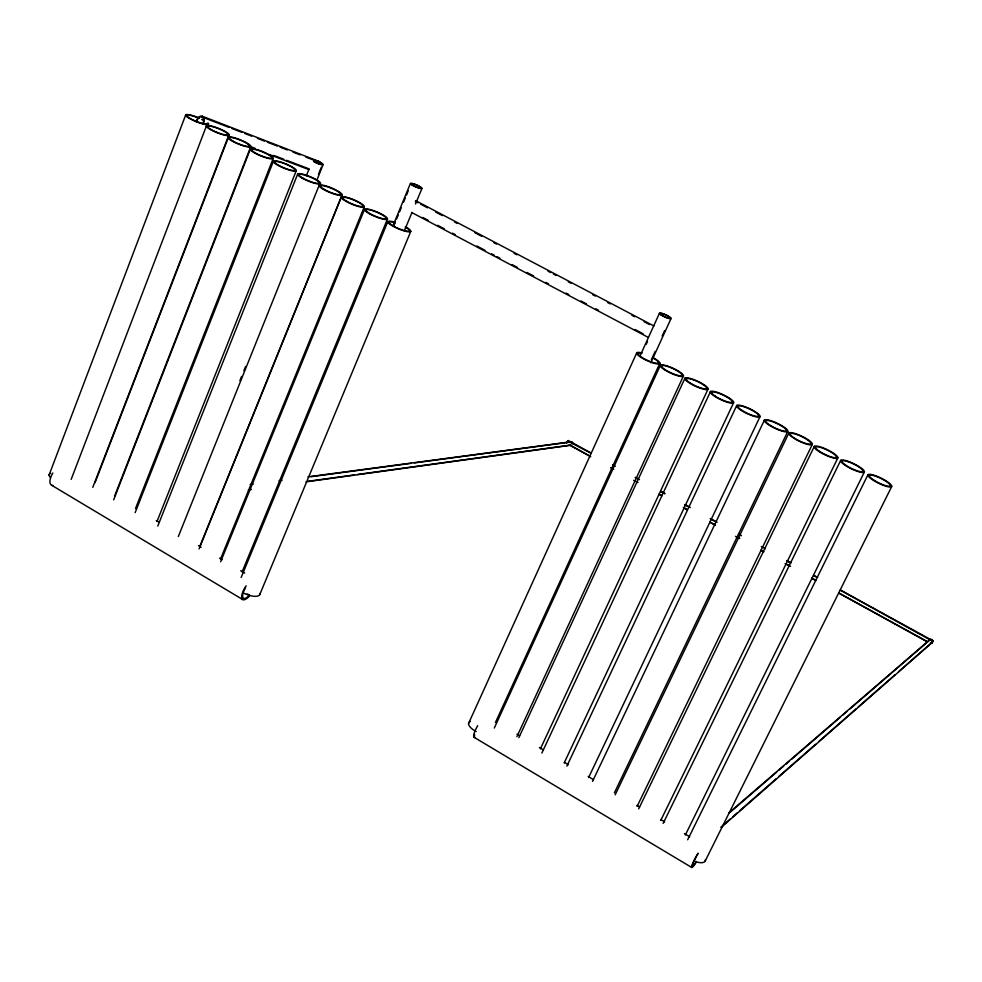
<?xml version="1.0" encoding="UTF-8"?>
<svg xmlns="http://www.w3.org/2000/svg" width="982" height="982" viewBox="0 0 982 982"><rect width="100%" height="100%" fill="white"/><g stroke="black" fill="none" stroke-linecap="round" stroke-linejoin="round"><path stroke-width="1.47" d="M566.577 443.324L566.774 442.661M568.308 441.09L566.97 441.986M840.432 589.998L932.9 640.792L931.808 643.038M49.1 474.993L185.573 115.262A12.398 2.271 21.9 0 1 198.462 117.693M71.183 479.363L206.527 125.684M932.691 641.295L840.322 590.194M92.774 487.403L228.057 137.075M95.009 482.714L229.15 135.393A12.398 2.283 21.9 0 0 214.039 126.752A12.398 2.283 21.9 0 0 210.283 129.489A12.398 2.283 21.9 0 0 229.15 135.393M114.599 496.119L250.717 146.797A12.398 2.308 22.1 0 0 235.484 138.094A12.398 2.308 22.1 0 0 231.936 140.942A12.398 2.308 22.1 0 0 250.717 146.797M113.654 499.838L250.435 148.908M135.504 508.553L273.131 158.642A12.41 2.332 22.2 0 0 257.75 149.865A12.41 2.332 22.2 0 0 254.424 152.848A12.41 2.332 22.2 0 0 273.131 158.642M135.148 512.641L273.475 161.097M157.059 521.332L296.208 170.843A12.41 2.357 22.3 0 0 280.692 161.993A12.41 2.357 22.3 0 0 277.587 165.111A12.41 2.357 22.3 0 0 296.208 170.843M157.795 526.07L297.73 173.937M306.335 175.815L308.606 170.119M318.45 174.342L321.298 167.235M316.83 180.32L323.103 164.669M239.878 380.709L241.584 376.437M243.867 370.754L245.574 366.482M178.331 536.54L319.15 185.267M199.714 546.704L341.969 195.037A12.435 2.406 22.5 0 0 326.171 186.028A12.435 2.406 22.5 0 0 323.52 189.428A12.435 2.406 22.5 0 0 341.969 195.037M199.088 548.901L341.417 197.051M220.52 559.028L364.273 206.834A12.447 2.418 22.7 0 0 348.34 197.75A12.447 2.418 22.7 0 0 345.897 201.273A12.447 2.418 22.7 0 0 364.273 206.834M220.643 561.729L364.555 209.289M242.112 571.868L387.448 219.084A12.459 2.443 22.8 0 0 371.368 209.915A12.459 2.443 22.8 0 0 369.158 213.585A12.459 2.443 22.8 0 0 387.448 219.084M241.179 577.441L387.841 221.601M392.996 225.688L410.439 183.45M393.721 226.007L395.464 221.772M396.618 218.961L398.373 214.739M399.527 211.928L401.282 207.693M403.602 202.071L405.345 197.836M406.511 195.025L408.254 190.803M404.326 230.917L411.961 212.493M415.496 203.998L421.953 188.421A6.273 1.105 23.1 0 0 413.778 183.855A6.273 1.105 23.1 0 0 412.857 185.537A6.273 1.105 23.1 0 0 421.953 188.421M259.727 594.687L410.771 231.421M468.598 723.378L636.582 353.201M568.124 441.691L567.817 442.44M639.81 356.466L659.401 313.344M646.23 344.252L647.494 341.478M651.361 359.719L655.166 351.396M662.138 336.114L664.667 330.566M650.833 362.812L671.111 318.377M495.468 722.433L659.904 363.131M494.302 728.03L660.505 365.058M516.9 736.672L683.288 376.29A12.803 2.701 24.7 0 0 668.361 366.335A12.803 2.701 24.7 0 0 663.992 369.441A12.803 2.701 24.7 0 0 683.288 376.29M518.877 737.617L685.031 378.033M540.395 748.873L707.936 389.326A12.852 2.725 24.9 0 0 692.789 379.248A12.852 2.725 24.9 0 0 688.677 382.501A12.852 2.725 24.9 0 0 707.936 389.326M541.88 753.034L710.514 391.511M564.147 763.002L733.542 402.865A12.901 2.737 25.1 0 0 718.173 392.653A12.901 2.737 25.1 0 0 714.319 396.077A12.901 2.737 25.1 0 0 733.542 402.865M566.884 766.132L736.782 405.406M588.611 777.548L759.933 416.822A12.95 2.762 25.2 0 0 744.331 406.487A12.95 2.762 25.2 0 0 740.759 410.071A12.95 2.762 25.2 0 0 759.933 416.822M592.527 781.39L764.45 420.038M614.364 792.867L787.724 431.515A13.011 2.774 25.4 0 0 771.889 421.045A13.011 2.774 25.4 0 0 768.611 424.801A13.011 2.774 25.4 0 0 787.724 431.515M615.149 794.855L788.877 432.964M637.097 806.394L812.274 444.502A13.061 2.799 25.6 0 0 796.218 433.909A13.061 2.799 25.6 0 0 793.198 437.825A13.061 2.799 25.6 0 0 812.274 444.502M638.693 808.861L814.299 446.405M660.763 820.412L837.818 458.005A13.122 2.811 25.8 0 0 821.529 447.289A13.122 2.811 25.8 0 0 818.779 451.364A13.122 2.811 25.8 0 0 837.818 458.005M663.145 823.407L840.702 460.374M685.326 835.019L864.356 472.047A13.183 2.823 26 0 0 847.834 461.196A13.183 2.823 26 0 0 845.367 465.443A13.183 2.823 26 0 0 864.356 472.047M687.658 839.77L867.941 474.772M705.174 861.054L891.717 486.507M931.574 642.928L932.237 641.7M567.657 441.053L591.054 453.242M721.254 827.36L932.2 642.51M721.009 827.077L730.227 819M732.535 816.975L737.151 812.936M739.458 810.923L776.357 778.616M778.665 776.602L815.563 744.295M819.025 741.263L855.923 708.967M858.231 706.942L895.142 674.646M898.604 671.614L932.041 642.338M728.889 812.863L929.684 639.81A1.841 1.768 44.3 0 1 932.004 639.748A1.841 1.768 44.3 0 1 932.569 642.019A1.841 1.768 44.3 0 1 930.445 642.879M730.301 812.139L776.701 772.097M779.021 770.097L783.661 766.095M785.981 764.094L789.467 761.087M791.787 759.086L840.518 717.056M842.838 715.056L847.478 711.042M849.798 709.041L929.844 639.982M307.427 481.364L354.477 474.871M357.509 474.453L568.443 445.362M248.323 489.834L251.355 489.417M305.979 481.867L571.536 445.153M311.036 476.712L411.286 463.32M414.33 462.915L570.775 442.023M250.201 484.519L253.246 484.114M279.072 480.677L282.104 480.272M307.931 476.835L570.726 441.814M250.95 146.748L255.222 148.38M273.745 155.438L283.724 159.231M286.572 160.324L309.367 169.002M249.256 146.895L254.964 149.068M269.215 154.481L309.109 169.665M202.206 116.207L318.855 161.367M196.682 121.805A5.229 3.29 -70.7 0 1 201.948 116.919L228.966 127.365M231.813 128.47L241.768 132.312M244.616 133.417L251.736 136.167M257.419 138.364L264.539 141.126M267.386 142.218L277.341 146.072M280.189 147.177L287.296 149.927M292.992 152.124L300.099 154.874M305.795 157.071L312.902 159.833M415.656 200.659L653.926 325.975M415.312 201.359L418.013 202.783M420.726 204.207L427.489 207.767M435.615 212.038L442.391 215.598M454.568 222.018L457.281 223.442M474.871 232.697L481.646 236.257M493.823 242.664L496.536 244.088M514.138 253.344L516.839 254.768M547.981 271.155L550.681 272.579M553.394 274.003L556.094 275.426M568.283 281.834L570.996 283.258M592.649 294.649L595.362 296.073M607.539 302.481L610.252 303.904M631.905 315.308L634.618 316.732M644.094 321.715L649.507 324.563M422.763 217.464L428.177 220.324M437.641 225.32L444.404 228.88M452.506 233.164L455.218 234.588M476.847 246.016L484.961 250.3M491.712 253.859L494.425 255.295M497.125 256.719L499.826 258.143M512.003 264.563L517.404 267.423M526.868 272.419L533.631 275.991M545.796 282.411L548.496 283.835M566.074 293.115L568.787 294.539M580.951 300.971L586.352 303.819M595.816 308.814L598.529 310.238M635.035 329.51L643.136 333.794M411.605 212.456L648.181 337.366M568.271 440.488L591.164 453.058M612.608 464.842L615.284 466.315M635.391 477.35L639.417 479.56M660.849 491.344L664.875 493.553M684.982 504.601L690.334 507.547M710.44 518.582L717.142 522.264M738.587 534.048L741.263 535.521M761.369 546.557L765.383 548.766M786.827 560.55L790.841 562.76M813.624 575.268L817.65 577.477M635.28 477.547L637.956 479.02M660.739 491.528L664.765 493.737M684.871 504.785L688.885 506.994M710.33 518.778L715.694 521.724M738.476 534.233L741.152 535.706M786.717 560.747L790.731 562.956M813.513 575.464L816.202 576.937M569.413 444.772L589.519 455.82M610.964 467.616L613.64 469.089M635.084 480.885L637.76 482.358M659.204 494.142L661.893 495.615M683.325 507.412L687.351 509.621M710.133 522.154L715.497 525.1M736.942 536.884L739.618 538.369M761.062 550.153L763.738 551.626M786.521 564.159L790.547 566.369M811.979 578.165L816.005 580.374M838.788 592.895L927.241 641.541M569.302 444.956L590.747 456.753M610.853 467.8L613.529 469.273M633.636 480.333L637.649 482.543M659.094 494.339L661.782 495.812M684.564 508.332L687.24 509.818M710.023 522.338L715.387 525.284M735.481 536.344L739.507 538.553M760.952 550.35L763.628 551.823M785.072 563.619L789.086 565.828M811.869 578.349L815.895 580.571M838.677 593.091L927.131 641.737M516.986 734.205L519.625 735.776M539.4 747.511L543.353 749.855M564.441 762.388L568.394 764.733M588.169 776.48L593.447 779.61M636.95 805.436L639.577 807.008M660.677 819.528L664.63 821.873M684.405 833.62L689.671 836.75M156.31 520.57L158.949 522.129M198.511 545.636L201.15 547.195M219.624 558.169L222.251 559.74M240.725 570.702L244.678 573.046M474.269 737.421L691.758 867.487M51.678 485.268L242.861 599.634M201.948 116.919A5.229 3.29 -70.7 0 1 202.537 124.309M196.191 121.817A5.978 3.768 -70.7 0 1 201.74 116.06A5.978 3.768 -70.7 0 1 203.556 123.266M316.855 161.343A5.61 3.744 -70.4 0 1 320.709 163.933M318.598 162.03A4.898 3.277 -70.4 0 1 319.322 162.509M319.874 163.282A4.898 3.277 -70.4 0 1 320.218 164.264A5.732 1.043 22.5 0 0 322.931 164.117A5.732 1.043 22.5 0 0 317.235 161.048M320.218 164.375A5.732 1.043 22.5 0 1 313.565 161.379M313.675 160.041A5.732 1.043 22.5 0 1 315.885 160.582M316.13 160.815A5.008 0.921 22.5 0 1 321.998 163.626A5.008 0.921 22.5 0 1 320.267 164.227A5.008 0.921 22.5 0 1 314.105 161.514M313.577 160.311A5.008 0.921 22.5 0 1 315.075 160.508M569.99 442.231A1.718 1.62 82.3 0 1 572.752 443.533M570.137 442.391A1.51 1.412 82.3 0 1 572.555 443.52M930.175 639.748A1.608 1.547 44.3 0 1 932.483 640.841A1.608 1.547 44.3 0 1 930.911 642.744M259.849 593.472A11.858 4.579 20.9 0 1 255.087 596.356A11.858 4.579 20.9 0 1 243.892 593.202M406.057 227.088A12.471 2.467 22.9 0 1 407.309 231.678A12.471 2.467 22.9 0 1 389.731 224.154A12.471 2.467 22.9 0 1 394.654 222.202M405.21 227.014A10.9 2.16 22.9 0 1 406.303 231.028A10.9 2.16 22.9 0 1 390.946 224.448A10.9 2.16 22.9 0 1 395.243 222.742M249.514 594.822A10.372 4.002 20.9 0 1 246.948 593.95M696.213 862.257A12.692 1.534 -60.5 0 1 691.623 866.505A12.692 1.534 -60.5 0 1 698.079 853.162M475.214 737.347A12.3 2.971 -59.2 0 1 477.682 725.661M474.601 735.518A10.753 2.602 -59.2 0 1 474.552 734.364M696.434 861.521A11.097 1.35 -60.5 0 1 692.42 865.228A11.097 1.35 -60.5 0 1 698.067 853.579M705.395 859.631A12.57 5.241 27.8 0 1 694.618 861.263M653.791 358A12.766 2.688 24.5 0 1 657.375 363.966A12.766 2.688 24.5 0 1 639.491 356.343A12.766 2.688 24.5 0 1 642.203 353.066M476.196 731.578A12.115 4.959 24.3 0 1 470.476 721.439M653.104 358.025A11.158 2.345 24.5 0 1 656.749 363.279A11.158 2.345 24.5 0 1 641.884 357.436A11.158 2.345 24.5 0 1 640.89 353.225M249.428 596.148A11.907 4.407 -57.7 0 1 241.842 598.369A11.907 4.407 -57.7 0 1 246.163 585.824M53.175 485.562A11.563 5.499 -56.1 0 1 52.856 473.017M249.379 595.301A10.397 3.842 -57.7 0 1 242.91 597.621A10.397 3.842 -57.7 0 1 245.525 587.813M208.024 123.02A12.398 2.271 21.9 0 1 199.113 122.762A12.398 2.271 21.9 0 1 185.561 115.201M50.548 477.645A11.809 4.223 18.7 0 1 50.683 473.238M207.153 123.327A10.827 1.976 21.9 0 1 196.817 121.596A10.827 1.976 21.9 0 1 187.083 115.471A10.827 1.976 21.9 0 1 199.15 118.282M201.629 119.423A10.827 1.976 21.9 0 1 203.79 120.565M413.275 185.586A5.487 0.97 23.1 0 0 421.229 188.102A5.487 0.97 23.1 0 0 414.085 184.113A5.487 0.97 23.1 0 0 413.275 185.586M661.279 315.099A6.42 1.203 24.6 0 0 670.964 318.659A6.42 1.203 24.6 0 0 663.525 313.847A6.42 1.203 24.6 0 0 661.279 315.099M661.77 315.185A5.61 1.056 24.6 0 0 670.252 318.303A5.61 1.056 24.6 0 0 663.746 314.105A5.61 1.056 24.6 0 0 661.77 315.185M664.986 369.588A11.195 2.357 24.7 0 0 681.852 375.59A11.195 2.357 24.7 0 0 668.816 366.875A11.195 2.357 24.7 0 0 664.986 369.588M870.518 478.32A13.257 2.848 26.2 0 0 890.981 486.974A13.257 2.848 26.2 0 0 877.957 476.687A13.257 2.848 26.2 0 0 870.518 478.32M873.661 480.026A11.588 2.492 26.2 0 0 890.208 485.771A11.588 2.492 26.2 0 0 875.576 476.172A11.588 2.492 26.2 0 0 873.661 480.026M769.544 424.924A11.367 2.43 25.4 0 0 786.263 430.791A11.367 2.43 25.4 0 0 772.429 421.646A11.367 2.43 25.4 0 0 769.544 424.924M689.646 382.636A11.232 2.381 24.9 0 0 706.488 388.614A11.232 2.381 24.9 0 0 693.255 379.801A11.232 2.381 24.9 0 0 689.646 382.636M794.119 437.935A11.416 2.443 25.6 0 0 810.801 443.778A11.416 2.443 25.6 0 0 796.783 434.523A11.416 2.443 25.6 0 0 794.119 437.935M819.688 451.462A11.465 2.455 25.8 0 0 836.333 457.281A11.465 2.455 25.8 0 0 822.106 447.902A11.465 2.455 25.8 0 0 819.688 451.462M715.289 396.212A11.268 2.394 25.1 0 0 732.081 402.154A11.268 2.394 25.1 0 0 718.664 393.23A11.268 2.394 25.1 0 0 715.289 396.212M741.705 410.194A11.318 2.406 25.2 0 0 758.472 416.098A11.318 2.406 25.2 0 0 744.847 407.064A11.318 2.406 25.2 0 0 741.705 410.194M846.263 465.529A11.526 2.467 26 0 0 862.859 471.311A11.526 2.467 26 0 0 848.436 461.822A11.526 2.467 26 0 0 846.263 465.529M301.977 178.024A12.422 2.381 22.4 0 0 320.513 183.695A12.422 2.381 22.4 0 0 304.85 174.759A12.422 2.381 22.4 0 0 301.977 178.024M302.886 178.123A10.851 2.074 22.4 0 0 319.076 183.082A10.851 2.074 22.4 0 0 305.402 175.275A10.851 2.074 22.4 0 0 302.886 178.123M324.404 189.514A10.863 2.099 22.5 0 0 340.533 194.424A10.863 2.099 22.5 0 0 326.736 186.555A10.863 2.099 22.5 0 0 324.404 189.514M346.781 201.347A10.876 2.111 22.7 0 0 362.837 206.22A10.876 2.111 22.7 0 0 348.917 198.278A10.876 2.111 22.7 0 0 346.781 201.347M370.018 213.659A10.888 2.136 22.8 0 0 386 218.47A10.888 2.136 22.8 0 0 371.957 210.455A10.888 2.136 22.8 0 0 370.018 213.659M278.507 165.221A10.851 2.062 22.3 0 0 294.784 170.23A10.851 2.062 22.3 0 0 281.233 162.496A10.851 2.062 22.3 0 0 278.507 165.221M255.345 152.959A10.839 2.038 22.2 0 0 271.695 158.028A10.839 2.038 22.2 0 0 258.266 150.356A10.839 2.038 22.2 0 0 255.345 152.959M232.869 141.064A10.839 2.013 22.1 0 0 249.293 146.183A10.839 2.013 22.1 0 0 235.987 138.572A10.839 2.013 22.1 0 0 232.869 141.064M211.24 129.612A10.839 2.001 21.9 0 0 227.726 134.78A10.839 2.001 21.9 0 0 214.53 127.23A10.839 2.001 21.9 0 0 211.24 129.612"/></g></svg>
